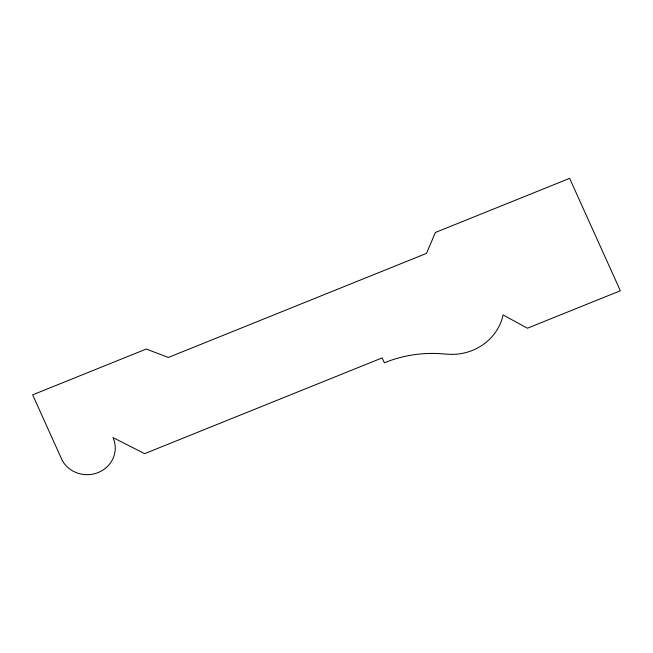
<?xml version="1.0" encoding="UTF-8"?>
<svg xmlns="http://www.w3.org/2000/svg" width="653" height="653" viewBox="0 0 653 653"><rect width="100%" height="100%" fill="white"/><g stroke="black" fill="none" stroke-linecap="round" stroke-linejoin="round"><path stroke-width="0.98" d="M435.388 232.476L426.515 253.38L168.343 357.46L146.239 349.045L32.65 394.845L62.419 460.814A28.136 26.618 0.5 0 0 99.436 472.005A28.136 26.618 0.5 0 0 112.953 437.559L144.631 453.664L382.144 357.909L384.348 362.799A120.462 113.973 0.5 0 1 440.791 353.73L448.178 354.236A52.305 49.481 0.5 0 0 503.104 314.926L527.412 328.222L620.35 290.756L569.628 178.359L435.388 232.476"/></g></svg>
